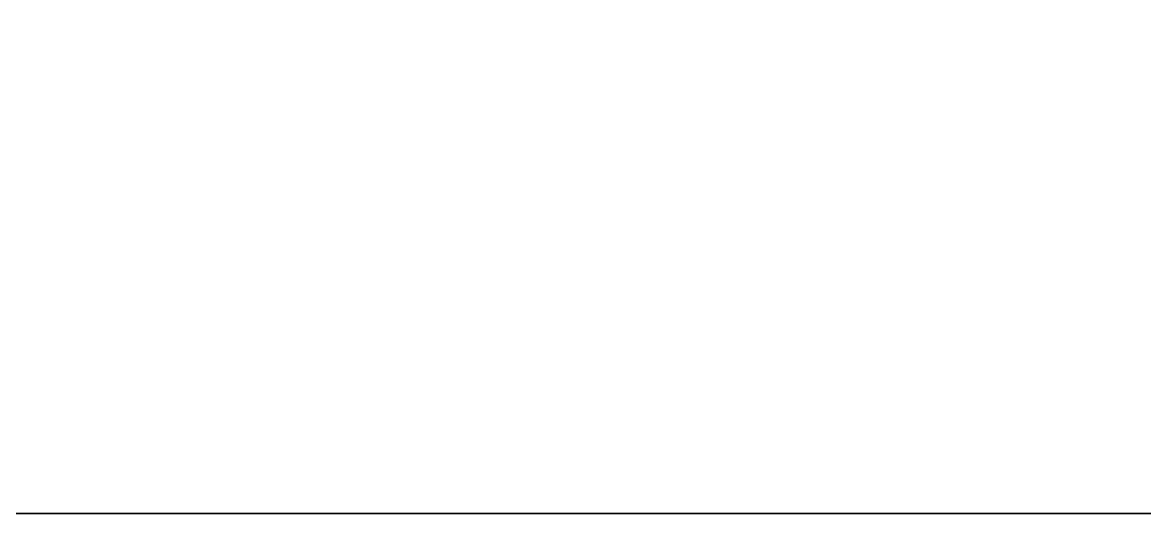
# Model space of a CAD drawing. Header units: metres. Extents: x -25 to 25, y -60.4 to 35.
# Drawn here: x 0.529 to 3.641, y -1.3 to 0.062 of the extents above; entities that cross this region are included whole.
import ezdxf

# ---------------------------------------------------------------- set-up
doc = ezdxf.new("R2010")
doc.units = ezdxf.units.M
doc.layers.add('MONTAJ_BORULARI', color=2, linetype='CONTINUOUS')

msp = doc.modelspace()

# ---------------------------------------------------------------- linework, layer by layer
at = {"layer": 'MONTAJ_BORULARI'}
for p, q in [((-25, -1.3, -1.7), (25, -1.3, -1.7)), ((-25, -1.3, -0.2), (25, -1.3, -0.2))]:
    msp.add_line(p, q, dxfattribs=at)
for points in [[(-25, -1.3, -1.7), (25, -1.3, -1.7), (25, 0.2, -1.7), (-25, 0.2, -1.7)], [(-25, -1.3, -0.2), (25, -1.3, -0.2), (25, 0.2, -0.2), (-25, 0.2, -0.2)], [(-25, -1.3, -1.7), (25, -1.3, -1.7), (25, -1.3, -0.2), (-25, -1.3, -0.2)]]:
    msp.add_3dface(points, dxfattribs=at)

doc.saveas('drawing.dxf')
